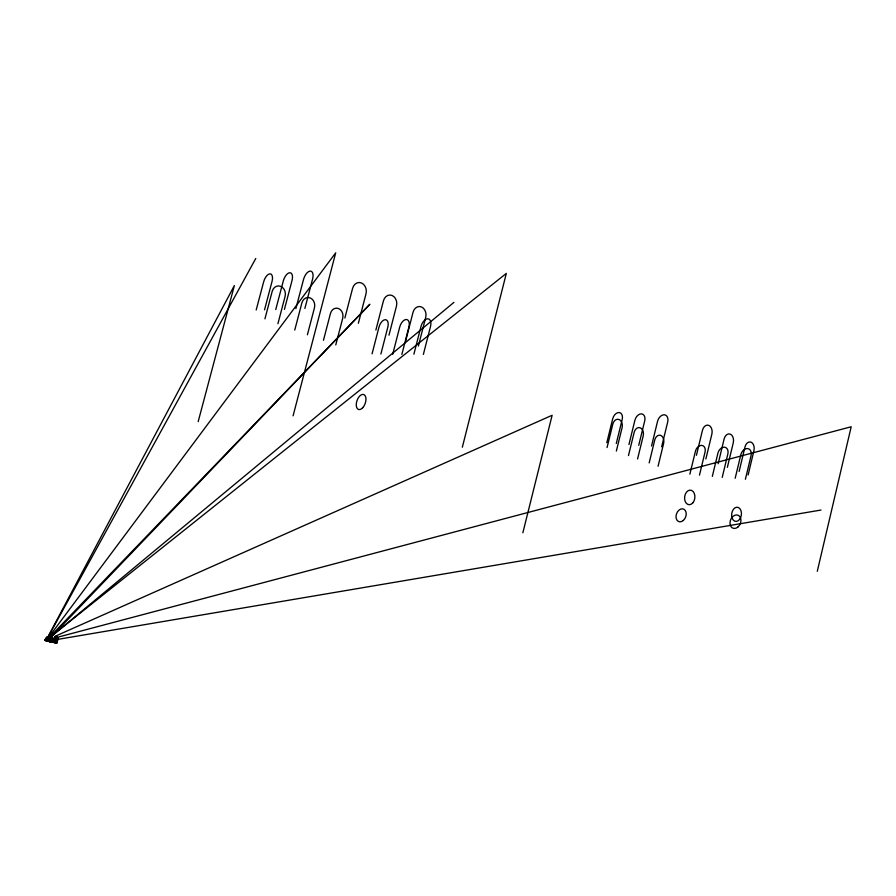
<?xml version="1.0" encoding="UTF-8"?>
<svg xmlns="http://www.w3.org/2000/svg" width="896" height="896" viewBox="0 0 896 896"><rect width="100%" height="100%" fill="white"/><g stroke="black" fill="none" stroke-linecap="round" stroke-linejoin="round"><path stroke-width="1.34" d="M817.286 571.278L851.2 426.765L57.557 637.246M745.394 479.27L751.083 455.504A6.798 5.006 -65.6 0 0 747.522 448.56A6.798 5.006 -65.6 0 0 740.846 454.642L735.179 478.251M748.126 474.97L753.928 450.688A6.955 4.726 -84.3 0 0 751.05 442.176A6.955 4.726 -84.3 0 0 744.968 447.048L739.122 471.453M712.32 476.403L717.92 453.152A6.686 4.85 -66.2 0 1 724.427 447.16A6.686 4.85 -66.2 0 1 727.843 453.992L722.221 477.4M718.155 463.747L724.091 439.062A7.034 4.838 -84.5 0 1 730.307 434.157A7.034 4.838 -84.5 0 1 733.264 442.792L727.373 467.342M689.875 474.174L695.419 451.293A6.586 4.715 -66.7 0 1 701.747 445.379A6.586 4.715 -66.7 0 1 705.04 452.099L699.474 475.138M696.427 455.291L702.464 430.315A7.123 4.962 -84.8 0 1 708.814 425.376A7.123 4.962 -84.8 0 1 711.861 434.123L705.869 458.976M651.549 445.962L657.574 421.266A7.123 4.928 -66.6 0 1 664.306 414.781A7.123 4.928 -66.6 0 1 667.71 421.926L661.651 446.79M649.174 462.896L654.763 439.97A6.541 4.67 -84.5 0 1 660.722 435.411A6.541 4.67 -84.5 0 1 663.622 443.43L658.067 466.245M606.805 442.725L612.696 418.813A6.888 4.626 -67.5 0 1 619.069 412.53A6.888 4.626 -67.5 0 1 622.194 419.44L616.28 443.509M607.051 447.541L612.819 424.11A6.686 4.883 -85.1 0 1 619.035 419.496A6.686 4.883 -85.1 0 1 622.082 427.717L616.358 451.035M628.947 444.539L634.906 420.246A7 4.771 -67.1 0 1 641.458 413.862A7 4.771 -67.1 0 1 644.717 420.885L638.725 445.357M628.477 455.571L634.155 432.398A6.608 4.771 -84.8 0 1 640.237 427.806A6.608 4.771 -84.8 0 1 643.205 435.926L637.571 458.987M522.85 532.818L552.126 415.274L54.914 636.373M462.347 447.216L506.33 273.392L51.542 635.97M413.885 354.2L421.008 326.446A8.042 4.536 -68.4 0 1 427.728 318.774A8.042 4.536 -68.4 0 1 430.539 326.424L423.371 354.402M418.365 346.091L425.712 317.408A8.322 6.653 89.4 0 0 421.411 306.925A8.322 6.653 89.4 0 0 413.045 312.256L405.63 341.107M375.872 330.075L383.443 300.832A8.445 6.832 88.5 0 1 392.022 295.456A8.445 6.832 88.5 0 1 396.469 306.118L388.976 335.182M372.064 353.842L378.986 327.074A7.75 4.222 -69 0 1 385.325 319.682A7.75 4.222 -69 0 1 387.845 327.051L380.878 354.032M392.706 354.256L399.728 327.006A7.896 4.379 -68.7 0 1 406.258 319.469A7.896 4.379 -68.7 0 1 408.912 326.984L401.856 354.458M335.765 344.926L342.709 318.259A7.728 6.418 88.3 0 0 338.498 308.526A7.728 6.418 88.3 0 0 330.456 313.488L323.456 340.29M344.882 318.002L352.598 288.344A8.579 7.034 87.4 0 1 361.424 282.946A8.579 7.034 87.4 0 1 366.016 293.787L358.366 323.266M307.395 334.79L314.462 307.787A7.84 6.574 87.2 0 0 310.128 297.898A7.84 6.574 87.2 0 0 301.885 302.893L294.762 330.042M293.082 415.845L335.709 252.818L49.582 636.037L48.395 641.301L56.806 643.182L57.646 640.069L56.997 639.027L55.048 639.374L54.779 642.712M275.755 309.557L283.326 280.851A8.333 4.099 -69.3 0 1 289.766 272.72A8.333 4.099 -69.3 0 1 292.04 280.437L284.424 309.389M277.906 323.725L285.107 296.374A7.952 6.754 85.9 0 0 280.638 286.328A7.952 6.754 85.9 0 0 272.194 291.346L264.936 318.842M295.87 308.627L303.554 279.373A8.501 4.256 -69 0 1 310.206 271.074A8.501 4.256 -69 0 1 312.614 278.936L304.875 308.448M50.613 639.173L50.635 637.47L54.88 638.378L55.048 639.374L54.869 640.08L50.613 639.173L50.59 641.838L51.632 638.792L50.971 637.75L47.51 637.773L47.342 636.765L48.866 637.09L49.851 638.411L50.971 637.75M256.2 309.96L263.659 281.803A8.176 3.942 -69.5 0 1 269.909 273.829A8.176 3.942 -69.5 0 1 272.048 281.411L264.544 309.803M198.173 421.646L234.371 285.522L48.944 634.973M48.395 641.301L44.8 640.394L45.685 639.094L46.256 639.162L45.091 639.307L47.174 639.89L47.163 639.061L48.686 639.374M44.8 640.394L45.282 639.296M45.17 640.539L45.931 639.184L47.174 639.89L46.458 639.33L47.342 636.765L45.92 638.254L47.286 638.635L47.118 637.627L45.92 638.254M45.965 640.763L46.458 639.33M47.051 639.475L47.51 637.773M46.872 640.976L47.163 639.061M47.891 637.571C50.008 634.894 48.093 634.693 48.227 637.795L49.347 637.123M48.16 637.65L48.866 635.622M49.19 635.88L48.227 637.795M48.754 641.435L49.594 638.31M49.011 641.536L49.851 638.411M51.464 636.619L50.456 641.872L51.778 636.664L51.05 636.474L49.65 641.693L51.755 636.642M49.65 641.693L51.307 636.574M49.896 641.726L51.363 636.418L453.936 302.366M51.419 642.006L51.834 640.472M57.243 640.002C53.066 641.771 56.829 646.811 57.378 637.694C53.222 637.37 55.126 635.734 54.88 638.378L54.253 639.072L55.888 639.699L820.982 510.048M55.608 637.314L54.813 637.011L56.392 636.216L57.378 637.694L56.392 636.216L55.048 639.374L50.702 638.434M55.048 642.813L55.888 639.699M56.493 637.504L56.168 638.714L57.646 640.069M55.675 642.97L57.534 637.907M55.933 642.992L57.31 637.806M57.176 639.979C59.427 631.702 54.264 650.563 57.512 639.901L56.65 638.747M48.787 635.734L50.378 634.928L51.363 636.418L48.787 635.734L255.786 258.451M49.582 636.037L50.378 634.928L50.142 637.437L51.296 638.747M46.491 638.322L47.118 637.627L45.685 639.094L47.118 637.627M57.344 638.893L56.717 639.598L57.512 639.901L56.818 639.755M51.934 636.149L369.858 304.27L50.557 636.104L51.363 636.418M47.41 637.47L48.53 636.81M56.638 643.059L55.978 642.858L56.549 642.958M57.198 640.013L56.37 639.8M50.904 638.68L50.333 638.523L51.162 638.736M57.019 637.773L57.613 637.885M44.99 640.382L47.365 640.707M50.512 639.139L54.768 640.035M47.286 639.475L48.798 639.8M51.005 640.293L55.216 641.088M48.597 641.054L51.778 641.738M53.066 641.962L56.011 642.746M56.75 639.867L57.4 641.245L56.818 641.054M54.533 638.086L55.362 638.411M50.803 638.478L51.632 638.792M46.57 640.584L47.186 640.83M362.723 407.725A7.896 4.334 -70.7 0 0 364.28 394.811A7.896 4.334 -70.7 0 0 356.339 403.435A7.896 4.334 -70.7 0 0 362.723 407.725M737.867 527.083A6.978 5.219 -68.6 0 0 738.528 515.446A6.978 5.219 -68.6 0 0 729.994 522.57A6.978 5.219 -68.6 0 0 737.867 527.083M683.301 520.475A6.72 4.838 -69.5 0 0 684.04 509.298A6.72 4.838 -69.5 0 0 676.032 516.174A6.72 4.838 -69.5 0 0 683.301 520.475M692.955 502.701A7.314 5.13 -82.9 0 0 691.634 490.426A7.314 5.13 -82.9 0 0 684.622 499.128A7.314 5.13 -82.9 0 0 692.955 502.701M739.581 519.422A7.123 4.861 -82.5 0 0 738.36 507.506A7.123 4.861 -82.5 0 0 731.674 516.029A7.123 4.861 -82.5 0 0 739.581 519.422"/></g></svg>
